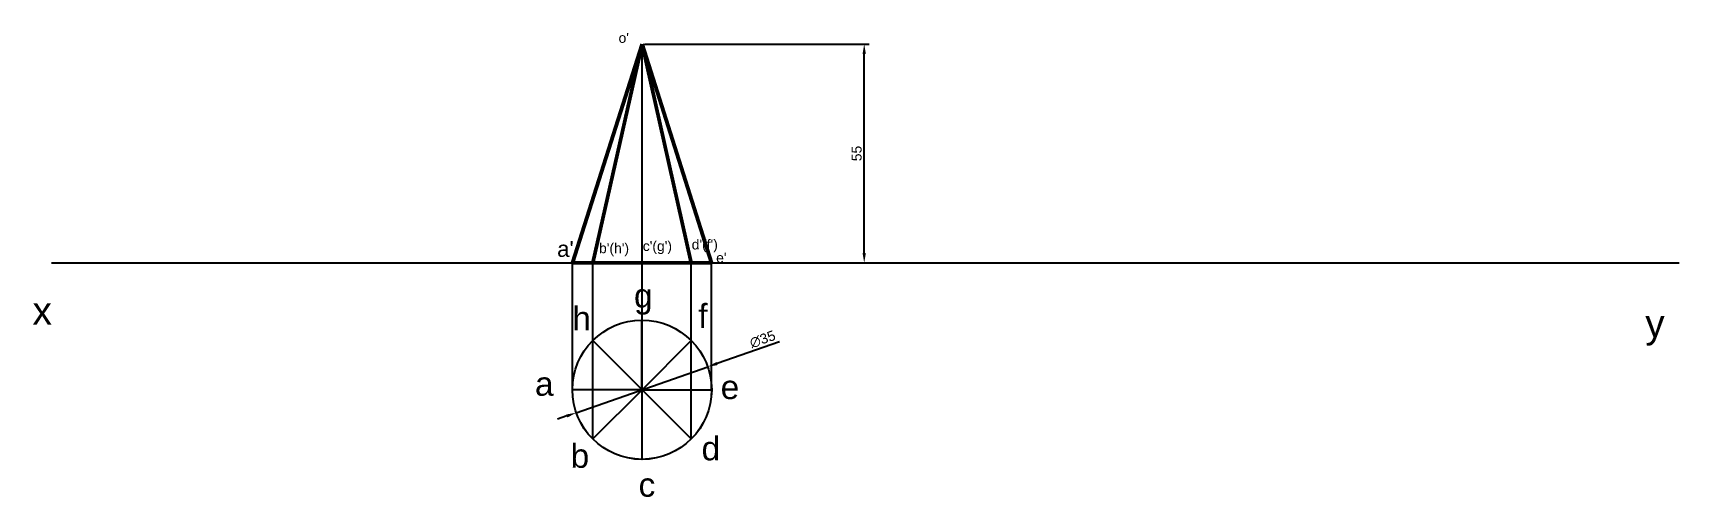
# Model space of a CAD drawing. Header units: millimetres. Extents: x 1603 to 2017, y 1733 to 1849.
import ezdxf

# ---------------------------------------------------------------- set-up
doc = ezdxf.new("R2010")
doc.units = ezdxf.units.MM
doc.styles.get("Standard").update_dxf_attribs({"font": 'arial.ttf'})
doc.dimstyles.new('ISO-25', dxfattribs={"dimtxt": 2.5, "dimasz": 2.5, "dimexe": 1.25, "dimexo": 0.625, "dimtad": 1, "dimtxsty": 'Standard', "dimcen": 2.5, "dimadec": 0, "dimazin": 0, "dimtfac": 1, "dimtmove": 0, "dimatfit": 3, "dimfxl": 1, "dimarcsym": 0})

# ---------------------------------------------------------------- blocks, each defined once
blk = doc.blocks.new('*U2')
blk.add_circle((17.5, 17.5), 17.5)
blk = doc.blocks.new('*U3')
at = {"color": 0, "linetype": 'ByBlock', "lineweight": -2, "transparency": 16777216}
for p, rotation in [((1756.24, 1734.99), 45.00000000000001), ((1780.99, 1759.74), 135), ((1756.24, 1784.49), 225), ((1731.5, 1759.74), 315), ((1773.74, 1742.24), 90.00000000000001), ((1773.74, 1777.24), 180), ((1738.74, 1777.24), 269.9999999999999)]:
    blk.add_blockref('*U2', p, dxfattribs=dict(at, rotation=rotation))
blk.add_blockref('*U2', (1738.74, 1742.24), dxfattribs=at)
blk = doc.blocks.new('*U4')
blk.add_line((-8.75, 0), (8.75, 0))
blk = doc.blocks.new('*U5')
at = {"color": 0, "linetype": 'ByBlock', "lineweight": -2, "transparency": 16777216}
for p, rotation in [((1756.24, 1768.49), 90), ((1750.06, 1765.93), 135), ((1762.43, 1765.93), 45), ((1747.49, 1759.74), 180), ((1750.06, 1753.55), 225), ((1756.24, 1750.99), 270), ((1762.43, 1753.55), 315)]:
    blk.add_blockref('*U4', p, dxfattribs=dict(at, rotation=rotation))
blk.add_blockref('*U4', (1764.99, 1759.74), dxfattribs=at)
blk = doc.blocks.new('*D6')
at = {"color": 0, "lineweight": -2, "transparency": 16777216}
for p, q in [((1790.77, 1771.81), (1775.12, 1766.34)), ((1739.72, 1753.96), (1772.76, 1765.51)), ((1737.36, 1753.14), (1735, 1752.32))]:
    blk.add_line(p, q, dxfattribs=at)
at = {"color": 0, "transparency": 16777216}
for points in [[(1774.99, 1766.73), (1775.26, 1765.94), (1772.76, 1765.51)], [(1737.23, 1753.53), (1737.5, 1752.75), (1739.72, 1753.96)]]:
    blk.add_solid(points, dxfattribs=at)
at = {"layer": 'Defpoints', "color": 0, "transparency": 16777216}
for p in [(1772.76, 1765.51), (1739.72, 1753.96)]:
    blk.add_point(p, dxfattribs=at)
at = {"color": 0, "transparency": 16777216, "insert": (1786.55, 1772.42), "char_height": 2.5, "attachment_point": 5, "rotation": 19.2645}
blk.add_mtext('∅35', dxfattribs=at)
blk = doc.blocks.new('*D7')
at = {"color": 0, "lineweight": -2, "transparency": 16777216}
for p, q in [((1756.87, 1846.62), (1813.33, 1846.62)), ((1812.08, 1794.12), (1812.08, 1844.12)), ((1756.87, 1791.62), (1813.33, 1791.62))]:
    blk.add_line(p, q, dxfattribs=at)
at = {"color": 0, "transparency": 16777216}
for points in [[(1811.66, 1844.12), (1812.49, 1844.12), (1812.08, 1846.62)], [(1811.66, 1794.12), (1812.49, 1794.12), (1812.08, 1791.62)]]:
    blk.add_solid(points, dxfattribs=at)
at = {"layer": 'Defpoints', "color": 0, "transparency": 16777216}
for p in [(1756.24, 1846.62), (1812.08, 1846.62), (1756.24, 1791.62)]:
    blk.add_point(p, dxfattribs=at)
at = {"color": 0, "transparency": 16777216, "insert": (1810.18, 1819.12), "char_height": 2.5, "attachment_point": 5, "rotation": 90}
blk.add_mtext('55', dxfattribs=at)

msp = doc.modelspace()

# ---------------------------------------------------------------- linework, layer by layer
at = {"lineweight": 50}
for p, q in [((1738.744, 1791.619), (1756.244, 1846.619)), ((1743.869, 1791.619), (1756.244, 1846.619)), ((1756.244, 1846.619), (1773.744, 1791.619)), ((1756.244, 1846.619), (1768.618, 1791.619)), ((1738.744, 1791.619), (1773.744, 1791.619))]:
    msp.add_line(p, q, dxfattribs=at)
for p, q in [((1756.244, 1791.619), (1756.244, 1846.619)), ((1607.884, 1791.619), (2016.814, 1791.619)), ((1738.744, 1759.738), (1738.744, 1791.619)), ((1743.869, 1747.364), (1743.869, 1791.619)), ((1756.244, 1742.238), (1756.244, 1791.619)), ((1768.618, 1747.364), (1768.618, 1791.619)), ((1773.744, 1759.738), (1773.744, 1791.619))]:
    msp.add_line(p, q)

# ---------------------------------------------------------------- block references
for name in ['*U3', '*U5']:
    msp.add_blockref(name, (0, 0))

# ---------------------------------------------------------------- texts
at = {"attachment_point": 1}
for s, width, insert, char_height in [("o'", 5.89265, (1750.351, 1849.432), 2.5), ("a'", 5.62311, (1734.922, 1797.135), 4), ("b'(h')", 5.62311, (1745.446, 1796.566), 2.5), ("c'(g')", 5.62311, (1756.434, 1797.108), 2.5), ("d'(f')", 5.62311, (1768.731, 1797.5), 2.5), ("e'", 5.62311, (1774.879, 1794.159), 2.5), ('g', 5.62311, (1754.242, 1786.388), 6), ('x', 29.77902, (1603.099, 1783.117), 7), ('h', 5.62311, (1738.727, 1780.668), 6), ('f', 5.62311, (1770.383, 1781.292), 6), ('y', 20.73987, (2008.313, 1779.929), 7), ('a', 5.62311, (1729.355, 1764.228), 6), ('e', 5.62311, (1776.006, 1763.396), 6), ('b', 5.62311, (1738.311, 1746.124), 6), ('d', 5.62311, (1771.216, 1747.997), 6), ('c', 5.62311, (1755.388, 1738.841), 6)]:
    msp.add_mtext_dynamic_manual_height_columns(s, width=width, gutter_width=12.5, heights=[0], dxfattribs=dict(at, insert=insert, char_height=char_height))

# ---------------------------------------------------------------- dimensions: what is measured, and where the dimension line sits
dim = msp.add_linear_dim(base=(1812.077, 1846.619), p1=(1756.244, 1791.619), p2=(1756.244, 1846.619), angle=90, dimstyle='ISO-25')
dim.commit()
dim.dimension.update_dxf_attribs({"geometry": '*D7', "text_midpoint": (1810.18, 1819.119)})
dim = msp.add_diameter_dim_2p(p1=(1739.724, 1753.965), p2=(1772.764, 1765.512), dimstyle='ISO-25')
dim.commit()
dim.dimension.update_dxf_attribs({"geometry": '*D6', "text_midpoint": (1787.196, 1770.556), "dimtype": 163})

doc.saveas('drawing.dxf')
